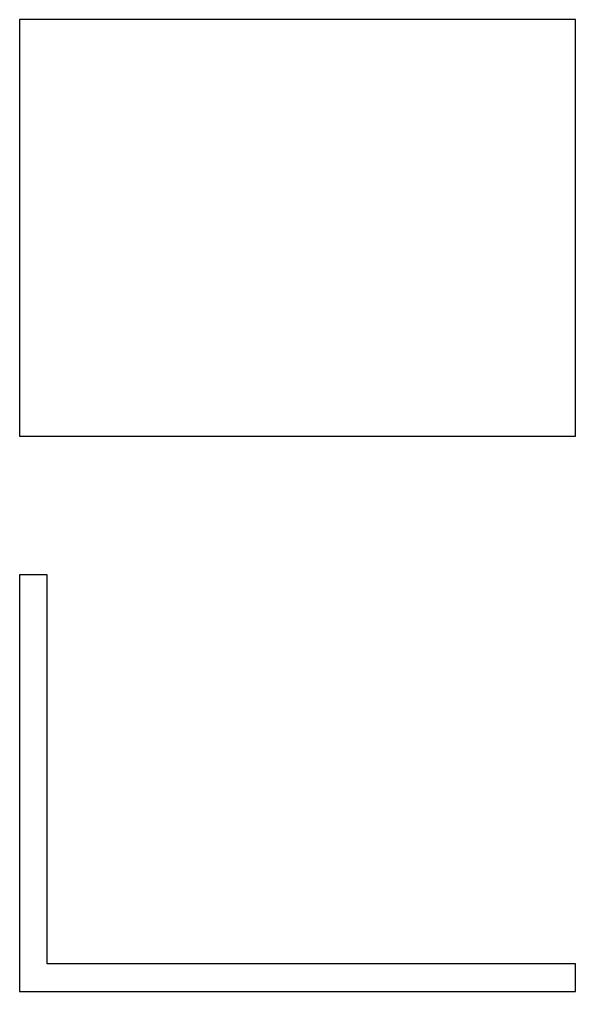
# Model space of a CAD drawing. Header units: metres. Extents: x 0 to 80, y 0 to 140.
import ezdxf

# ---------------------------------------------------------------- set-up
doc = ezdxf.new("R2010")
doc.units = ezdxf.units.M
doc.layers.add('FrontView', color=1, linetype='Continuous')
doc.layers.add('TopView', color=2, linetype='Continuous')

msp = doc.modelspace()

# ---------------------------------------------------------------- linework, layer by layer
at = {"layer": 'FrontView'}
msp.add_lwpolyline([(0, 0), (80, 0), (80, 4), (4, 4), (4, 60), (0, 60), (0, 0)], dxfattribs=at)
at = {"layer": 'TopView'}
msp.add_lwpolyline([(0, 80), (80, 80), (80, 140), (0, 140), (0, 80)], dxfattribs=at)

doc.saveas('drawing.dxf')
